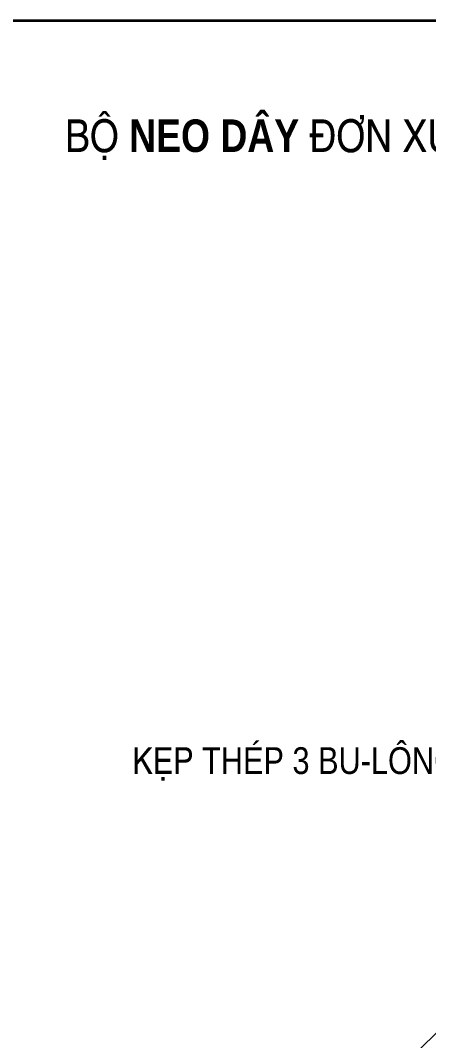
# Model space of a CAD drawing. Header units: millimetres. Extents: x -23083795 to 376618, y 113268 to 3804440.
# Drawn here: x 295987 to 296974, y 126188 to 128660 of the extents above; entities that cross this region are included whole.
import ezdxf

# ---------------------------------------------------------------- set-up
doc = ezdxf.new("R2010")
doc.units = ezdxf.units.MM
doc.header["$LTSCALE"] = 6
for name, color, linetype, lineweight in [('Netcoban', 4, 'Continuous', 25), ('netlonkhungten', 32, 'Continuous', 35), ('Netvua', 3, 'Continuous', 20)]:
    doc.layers.add(name, color=color, linetype=linetype, lineweight=lineweight)
doc.styles.get("Standard").update_dxf_attribs({"font": 'VHELVCN_1.TTF', "height": 60})

msp = doc.modelspace()

# ---------------------------------------------------------------- linework, layer by layer
at = {"layer": 'netlonkhungten'}
msp.add_lwpolyline([(290303.95978, 128659.81248), (310150.10347, 128659.81248), (310150.10347, 114283.45961), (290303.95978, 114283.45961)], close=True, dxfattribs=at)
at = {"layer": 'Netvua'}
msp.add_line((294794.15407, 124017.50408), (297307.98655, 126521.04526), dxfattribs=at)

# ---------------------------------------------------------------- texts
at = {"insert": (297031.34134, 128368.61881), "char_height": 78.804495, "width": 2022.0994933, "attachment_point": 5}
msp.add_mtext('{\\fVNI-Helve-Condense|b1|i0|c0|p2;BOÄ NEO DAÂY ÑÔN XUOÁNG TRÖÏC TIEÁP (DG)}', dxfattribs=at)
at = {"layer": 'Netcoban', "insert": (297045.19994, 126818.03121), "char_height": 64.8448416, "attachment_point": 9}
msp.add_mtext('KEÏP THEÙP 3 BU-LOÂNG', dxfattribs=at)

doc.saveas('drawing.dxf')
